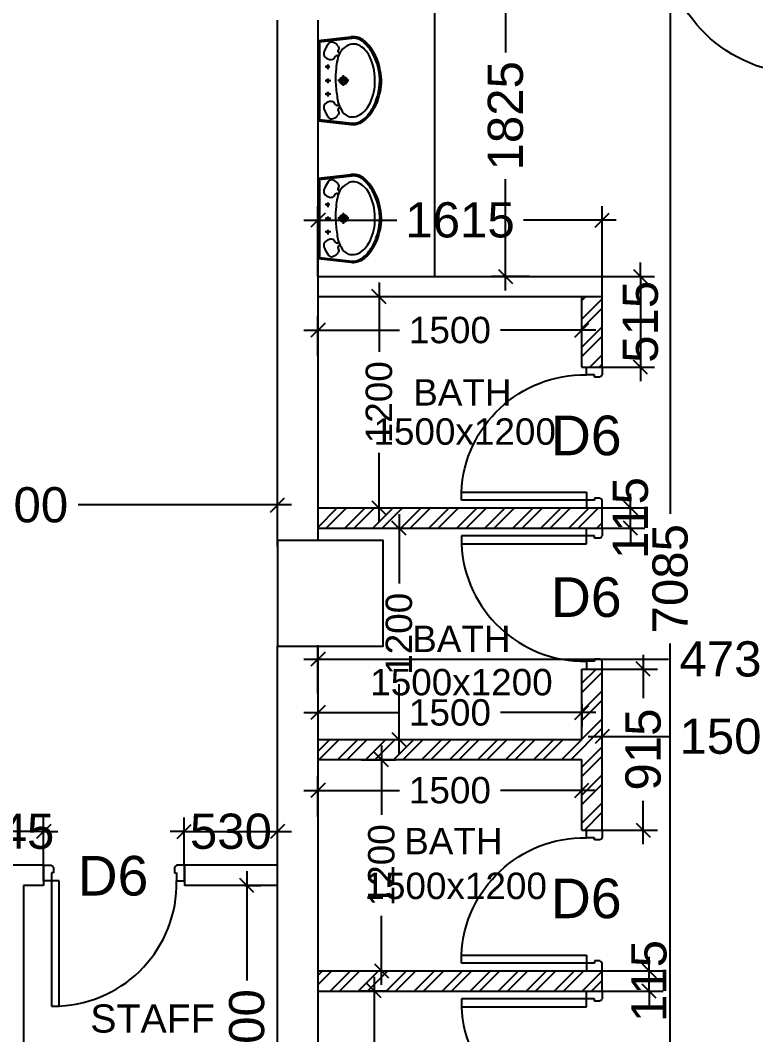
# Model space of a CAD drawing. Extents: x 7897917 to 8423973, y -6487334 to -6173396.
# Drawn here: x 8030212 to 8034392, y -6371294 to -6365531 of the extents above; entities that cross this region are included whole.
import ezdxf
from ezdxf.enums import TextEntityAlignment as Align

# ---------------------------------------------------------------- set-up
doc = ezdxf.new("R2010")
doc.units = 0
doc.header["$LTSCALE"] = 600
doc.header["$MEASUREMENT"] = 0
doc.header["$PDMODE"] = 35
doc.layers.get('0').update_dxf_attribs({"linetype": 'CONTINUOUS'})
doc.layers.get('Defpoints').update_dxf_attribs({"linetype": 'CONTINUOUS'})
for name, color, linetype in [('DOOR', 32, 'CONTINUOUS'), ('joinery', 7, 'CONTINUOUS'), ('LA-column', 3, 'CONTINUOUS'), ('Room Dim', 1, 'CONTINUOUS'), ('T Wall', 8, 'CONTINUOUS'), ('TEXT', 6, 'CONTINUOUS'), ('Toi-Euip', 8, 'CONTINUOUS'), ('Toi. Wall Hat', 3, 'CONTINUOUS'), ('Walls', 7, 'CONTINUOUS'), ('Working Dim', 5, 'CONTINUOUS')]:
    doc.layers.add(name, color=color, linetype=linetype)
doc.styles.add('ari', font='arial.ttf')
doc.styles.add('ARIAL', font='arial.ttf')
doc.dimstyles.new('int. dim', dxfattribs={"dimtxt": 450, "dimasz": 80, "dimexe": 80, "dimexo": 0, "dimgap": 70, "dimtad": 0, "dimdec": 0, "dimzin": 12, "dimdsep": 46, "dimtxsty": 'ari', "dimblk": 'OBLIQUE', "dimcen": 2, "dimdle": 80, "dimclrd": 256, "dimclre": 256, "dimclrt": 6, "dimadec": 0, "dimazin": 0, "dimtfac": 1, "dimtdec": 0, "dimtix": 1, "dimtmove": 2, "dimatfit": 3, "dimfxl": 1, "dimtolj": 1, "dimtzin": 0, "dimlwd": -1, "dimlwe": -1, "dimarcsym": 0})

# ---------------------------------------------------------------- blocks, each defined once
blk = doc.blocks.new('1000')
at = {"layer": 'DOOR'}
for p, q in [((0, -100), (0, 0)), ((0, 0), (49.7, 0)), ((49.7, 0), (49.7, -2.2)), ((63.2, -49.5), (49.7, -49.5)), ((49.7, -49.5), (49.7, -100)), ((63.2, -13.5), (61, -13.5)), ((63.2, -13.5), (63.2, -49.5)), ((836.8, -13.5), (836.8, -49.5)), ((836.8, -13.5), (839, -13.5)), ((836.8, -49.5), (850.3, -49.5)), ((850.3, 0), (850.3, -2.2)), ((900, 0), (850.3, 0)), ((850.3, -49.5), (850.3, -100)), ((900, -100), (900, 0)), ((49.7, -100), (0, -100)), ((49.7, -100), (49.7, -900.6)), ((100.2, -100), (49.7, -100)), ((100.2, -900.6), (100.2, -100)), ((850.3, -100), (900, -100)), ((49.7, -900.6), (100.2, -900.6))]:
    blk.add_line(p, q, dxfattribs=at)
for centre, major_axis, start_param, end_param in [((49.7, -13.5), (-7.95, 7.95), 3.926991, 5.497787), ((850.3, -13.5), (7.95, 7.95), 0.785398, 2.356194)]:
    blk.add_ellipse(centre, major_axis=major_axis, ratio=1, start_param=start_param, end_param=end_param, dxfattribs=at)
at = {"layer": 'DOOR', "color": 145}
blk.add_ellipse((64.3, -115.3), major_axis=(-519.7, 589.8), ratio=1, start_param=2.464943, end_param=4.009476, dxfattribs=at)
blk = doc.blocks.new('A$C1E9F72C1')
at = {"layer": 'Toi-Euip', "color": 8}
for p, q in [((-228.2, 0), (-249, -186.3)), ((-228.2, 0), (228.2, 0)), ((228.2, 0), (249, -186.3)), ((-220.9, -6.6), (-241.8, -193.1)), ((-212.9, -9.7), (208.6, -9.7)), ((-63.8, -54.9), (-90.3, -54.9)), ((-76, -72.5), (-76, -39.7)), ((11.6, -54.9), (-14.9, -54.9)), ((-0.6, -72.5), (-0.6, -39.7)), ((91.5, -54.9), (65.1, -54.9)), ((79.3, -67.3), (79.3, -39.7)), ((220.8, -6.2), (241.8, -193.1)), ((0.9, -174.9), (0.9, -113)), ((-29.6, -144.6), (31.2, -144.6))]:
    blk.add_line(p, q, dxfattribs=at)
for centre, radius in [((-76, -54.9), 6.49), ((-0.6, -54.9), 6.49), ((79.3, -54.9), 6.49), ((0.9, -144.6), 21.7), ((0.9, -144.6), 15.6), ((0.9, -144.6), 11)]:
    blk.add_circle(centre, radius, dxfattribs=at)
for centre, radius, start, end in [((-208.1, 14.7), 24.9, 216.2215, 258.85487), ((207.9, 16.2), 26, 271.42036, 321.25129), ((-125, -156.3), 127.2, 109.58641, 129.40175), ((-151.5, -66.7), 34.3, 68.64386, 118.08079), ((-167.5, -75.4), 49.6, 12.80704, 54.9415), ((169.6, -75.4), 49.6, 125.0585, 167.19296), ((153.6, -66.7), 34.3, 61.91921, 111.35614), ((127.1, -156.3), 127.2, 50.59825, 70.41359), ((-196.3, -76.7), 20.9, 116.80905, 207.50919), ((-160.4, -68.2), 57.4, 198.35041, 235.03309), ((-181.8, -101.4), 18, 230.4642, 309.53581), ((-164.3, -121.5), 8.67, 53.89261, 133.95969), ((-76.5, -275.6), 168.3, 94.02807, 120.40977), ((-162.9, -122.5), 8.8, 329.67126, 65.48955), ((-131.5, -107.7), 8.62, 142.69611, 276.84736), ((-114.5, -115.3), 27, 106.38602, 151.72849), ((-150, -73.3), 32.2, 330.07912, 16.03456), ((34.9, -905.9), 807.6, 92.47999, 98.77724), ((-3.2, -837.5), 738.4, 84.45177, 89.75687), ((46.1, -400.7), 299, 76.17326, 85.7679), ((102.1, -220), 110.7, 24.97787, 81.97978), ((152.1, -73.3), 32.2, 163.96544, 209.92088), ((116.6, -115.3), 27, 28.27151, 73.61398), ((134.9, -107.4), 7.45, 281.31974, 41.70163), ((164.3, -121.7), 7.8, 112.06932, 194.84772), ((166.5, -121.5), 8.67, 46.04031, 126.10739), ((183.9, -101.4), 18, 230.46419, 309.5358), ((162.5, -68.2), 57.4, 304.96691, 341.64959), ((198.5, -76.7), 20.9, 332.49081, 63.19095), ((-110.1, -193), 95.5, 167.34537, 194.41456), ((-129.4, -204.5), 80.8, 113.61868, 156.30705), ((-165.7, -196.5), 84, 173.00409, 196.76082), ((-141.4, -199.1), 106.9, 191.44792, 227.66), ((-163.3, -200.1), 78.8, 174.85979, 213.20886), ((-82.7, -174.7), 127.1, 199.30539, 242.2025), ((136.7, -201.5), 71.5, 327.59194, 23.22206), ((146.7, -197.7), 95.2, 311.91048, 2.7762), ((149.6, -199.6), 100.3, 311.38312, 7.60576), ((-120.4, -183.5), 124.2, 208.78543, 238.15851), ((-15.6, -66.9), 289.4, 226.88006, 256.31993), ((-13.2, -73.3), 249.6, 238.9436, 269.48126), ((11.5, -60.2), 296.4, 278.97703, 313.61545), ((18.1, -68), 277.7, 292.33265, 313.78267), ((77.5, -165.5), 140.9, 291.68677, 328.13967), ((-54.2, -135.8), 202, 229.31459, 253.01061), ((0.4, -45.6), 305.3, 248.15029, 293.80492), ((4.7, -23.5), 300.1, 266.15461, 294.58929), ((-3.9, -83.4), 276.6, 253.14844, 282.86095)]:
    blk.add_arc(centre, radius, start, end, dxfattribs=at)
blk = doc.blocks.new('_Oblique')
at = {"color": 0, "linetype": 'ByBlock', "lineweight": -2}
blk.add_line((-0.5, -0.5), (0.5, 0.5), dxfattribs=at)
blk = doc.blocks.new('*D300')
at = {"layer": 'Defpoints', "color": 0, "transparency": 16777216}
for p in [(8035018.9, -6369599.2), (8033518.8, -6369673.7, -0.7), (8035018.9, -6369673.7, -0.7)]:
    blk.add_point(p, dxfattribs=at)
at = {"layer": 'Working Dim', "transparency": 16777216}
for p, q in [((8033518.8, -6369673.7), (8033518.8, -6369519.2)), ((8035018.9, -6369673.7), (8035018.9, -6369519.2)), ((8033438.8, -6369599.2), (8033910, -6369599.2)), ((8035098.9, -6369599.2), (8034627.7, -6369599.2))]:
    blk.add_line(p, q, dxfattribs=at)
at = {"layer": 'Working Dim', "transparency": 16777216, "xscale": 80, "yscale": 80, "zscale": 80, "rotation": 180}
blk.add_blockref('_Oblique', (8033518.8, -6369599.2), dxfattribs=at)
at = {"layer": 'Working Dim', "transparency": 16777216, "xscale": 80, "yscale": 80, "zscale": 80}
blk.add_blockref('_Oblique', (8035018.9, -6369599.2), dxfattribs=at)
at = {"layer": 'Working Dim', "color": 6, "transparency": 16777216, "insert": (8034268.9, -6369599.2), "char_height": 200, "attachment_point": 5, "style": 'ari'}
blk.add_mtext('\\A1;1500', dxfattribs=at)
blk = doc.blocks.new('*D303')
at = {"layer": 'Defpoints', "color": 0, "transparency": 16777216}
for p in [(8032970, -6365160.7), (8033096.4, -6365160.7, 4.5), (8033105.7, -6366985.7, 5.1)]:
    blk.add_point(p, dxfattribs=at)
at = {"layer": 'Working Dim', "transparency": 16777216}
for p, q in [((8032970, -6365080.7), (8032970, -6365713.2)), ((8033096.4, -6365160.7), (8032890, -6365160.7)), ((8032970, -6367065.7), (8032970, -6366433.1)), ((8033105.7, -6366985.7), (8032890, -6366985.7))]:
    blk.add_line(p, q, dxfattribs=at)
at = {"layer": 'Working Dim', "transparency": 16777216, "xscale": 80, "yscale": 80, "zscale": 80}
for p, rotation in [((8032970, -6365160.7), 90), ((8032970, -6366985.7), 270)]:
    blk.add_blockref('_Oblique', p, dxfattribs=dict(at, rotation=rotation))
at = {"layer": 'Working Dim', "color": 6, "transparency": 16777216, "insert": (8032970, -6366073.2), "char_height": 200, "attachment_point": 5, "rotation": 90, "style": 'ari'}
blk.add_mtext('\\A1;1825', dxfattribs=at)
blk = doc.blocks.new('*D397')
at = {"layer": 'Defpoints', "color": 0, "transparency": 16777216}
for p in [(8032141.7, -6368416.2, -0.7), (8032364.3, -6368416.2), (8032141.7, -6369616.2, -0.7)]:
    blk.add_point(p, dxfattribs=at)
at = {"layer": 'Working Dim', "transparency": 16777216}
for p, q in [((8032364.3, -6368336.2), (8032364.3, -6368729.6)), ((8032141.7, -6368416.2), (8032444.3, -6368416.2)), ((8032364.3, -6369696.2), (8032364.3, -6369302.9)), ((8032141.7, -6369616.2), (8032444.3, -6369616.2))]:
    blk.add_line(p, q, dxfattribs=at)
at = {"layer": 'Working Dim', "transparency": 16777216, "xscale": 80, "yscale": 80, "zscale": 80}
for p, rotation in [((8032364.3, -6368416.2), 90), ((8032364.3, -6369616.2), 270)]:
    blk.add_blockref('_Oblique', p, dxfattribs=dict(at, rotation=rotation))
at = {"layer": 'Working Dim', "color": 6, "transparency": 16777216, "insert": (8032364.3, -6369016.2), "char_height": 150, "attachment_point": 5, "rotation": 90, "style": 'ari'}
blk.add_mtext('\\A1;1200', dxfattribs=at)
blk = doc.blocks.new('*D398')
at = {"layer": 'Defpoints', "color": 0, "transparency": 16777216}
for p in [(8032150.5, -6369731.2, -0.7), (8032264.5, -6369731.2), (8032150.5, -6370931.2, -0.7)]:
    blk.add_point(p, dxfattribs=at)
at = {"layer": 'Working Dim', "transparency": 16777216}
for p, q in [((8032264.5, -6369651.2), (8032264.5, -6370044.6)), ((8032150.5, -6369731.2), (8032344.5, -6369731.2)), ((8032264.5, -6371011.2), (8032264.5, -6370617.9)), ((8032150.5, -6370931.2), (8032344.5, -6370931.2))]:
    blk.add_line(p, q, dxfattribs=at)
at = {"layer": 'Working Dim', "transparency": 16777216, "xscale": 80, "yscale": 80, "zscale": 80}
for p, rotation in [((8032264.5, -6369731.2), 90), ((8032264.5, -6370931.2), 270)]:
    blk.add_blockref('_Oblique', p, dxfattribs=dict(at, rotation=rotation))
at = {"layer": 'Working Dim', "color": 6, "transparency": 16777216, "insert": (8032264.5, -6370331.2), "char_height": 150, "attachment_point": 5, "rotation": 90, "style": 'ari'}
blk.add_mtext('\\A1;1200', dxfattribs=at)
blk = doc.blocks.new('*D401')
at = {"layer": 'Defpoints', "color": 0, "transparency": 16777216}
for p in [(8032132, -6371045.2, -0.7), (8032223.8, -6371045.2), (8032132, -6372245.7, 3.9)]:
    blk.add_point(p, dxfattribs=at)
at = {"layer": 'Working Dim', "transparency": 16777216}
for p, q in [((8032223.8, -6370965.2), (8032223.8, -6371358.8)), ((8032132, -6371045.2), (8032303.8, -6371045.2)), ((8032223.8, -6372325.7), (8032223.8, -6371932.1)), ((8032132, -6372245.7), (8032303.8, -6372245.7))]:
    blk.add_line(p, q, dxfattribs=at)
at = {"layer": 'Working Dim', "transparency": 16777216, "xscale": 80, "yscale": 80, "zscale": 80}
for p, rotation in [((8032223.8, -6371045.2), 90), ((8032223.8, -6372245.7), 270)]:
    blk.add_blockref('_Oblique', p, dxfattribs=dict(at, rotation=rotation))
at = {"layer": 'Working Dim', "color": 6, "transparency": 16777216, "insert": (8032223.8, -6371645.4), "char_height": 150, "attachment_point": 5, "rotation": 90, "style": 'ari'}
blk.add_mtext('\\A1;1200', dxfattribs=at)
blk = doc.blocks.new('*D402')
at = {"layer": 'Defpoints', "color": 0, "transparency": 16777216}
for p in [(8033403.8, -6369905.6), (8031903.8, -6370055.1, 5.1), (8033403.8, -6370055.1, -0.7)]:
    blk.add_point(p, dxfattribs=at)
at = {"layer": 'Working Dim', "transparency": 16777216}
for p, q in [((8031903.8, -6370055.1), (8031903.8, -6369825.6)), ((8033403.8, -6370055.1), (8033403.8, -6369825.6)), ((8031823.8, -6369905.6), (8032367.1, -6369905.6)), ((8033483.8, -6369905.6), (8032940.4, -6369905.6))]:
    blk.add_line(p, q, dxfattribs=at)
at = {"layer": 'Working Dim', "transparency": 16777216, "xscale": 80, "yscale": 80, "zscale": 80, "rotation": 180}
blk.add_blockref('_Oblique', (8031903.8, -6369905.6), dxfattribs=at)
at = {"layer": 'Working Dim', "transparency": 16777216, "xscale": 80, "yscale": 80, "zscale": 80}
blk.add_blockref('_Oblique', (8033403.8, -6369905.6), dxfattribs=at)
at = {"layer": 'Working Dim', "color": 6, "transparency": 16777216, "insert": (8032653.8, -6369905.6), "char_height": 150, "attachment_point": 5, "style": 'ari'}
blk.add_mtext('\\A1;1500', dxfattribs=at)
blk = doc.blocks.new('*D403')
at = {"layer": 'Defpoints', "color": 0, "transparency": 16777216}
for p in [(8031903.8, -6369416.2, 5.1), (8033403.8, -6369416.2, -0.7), (8031903.8, -6369463.7)]:
    blk.add_point(p, dxfattribs=at)
at = {"layer": 'Working Dim', "transparency": 16777216}
for p, q in [((8031903.8, -6369416.2), (8031903.8, -6369543.7)), ((8033403.8, -6369416.2), (8033403.8, -6369543.7)), ((8031823.8, -6369463.7), (8032367.1, -6369463.7)), ((8033483.8, -6369463.7), (8032940.4, -6369463.7))]:
    blk.add_line(p, q, dxfattribs=at)
at = {"layer": 'Working Dim', "transparency": 16777216, "xscale": 80, "yscale": 80, "zscale": 80, "rotation": 180}
blk.add_blockref('_Oblique', (8031903.8, -6369463.7), dxfattribs=at)
at = {"layer": 'Working Dim', "transparency": 16777216, "xscale": 80, "yscale": 80, "zscale": 80}
blk.add_blockref('_Oblique', (8033403.8, -6369463.7), dxfattribs=at)
at = {"layer": 'Working Dim', "color": 6, "transparency": 16777216, "insert": (8032653.8, -6369463.7), "char_height": 150, "attachment_point": 5, "style": 'ari'}
blk.add_mtext('\\A1;1500', dxfattribs=at)
blk = doc.blocks.new('*D404')
at = {"layer": 'Defpoints', "color": 0, "transparency": 16777216}
for p in [(8032124, -6367100.7, 5.1), (8032250.8, -6367100.7), (8032124, -6368300.2, -0.7)]:
    blk.add_point(p, dxfattribs=at)
at = {"layer": 'Working Dim', "transparency": 16777216}
for p, q in [((8032250.8, -6367020.7), (8032250.8, -6367413.8)), ((8032124, -6367100.7), (8032330.8, -6367100.7)), ((8032250.8, -6368380.2), (8032250.8, -6367987.1)), ((8032124, -6368300.2), (8032330.8, -6368300.2))]:
    blk.add_line(p, q, dxfattribs=at)
at = {"layer": 'Working Dim', "transparency": 16777216, "xscale": 80, "yscale": 80, "zscale": 80}
for p, rotation in [((8032250.8, -6367100.7), 90), ((8032250.8, -6368300.2), 270)]:
    blk.add_blockref('_Oblique', p, dxfattribs=dict(at, rotation=rotation))
at = {"layer": 'Working Dim', "color": 6, "transparency": 16777216, "insert": (8032250.8, -6367700.5), "char_height": 150, "attachment_point": 5, "rotation": 90, "style": 'ari'}
blk.add_mtext('\\A1;1200', dxfattribs=at)
blk = doc.blocks.new('*D406')
at = {"layer": 'Defpoints', "color": 0, "transparency": 16777216}
for p in [(8036633.9, -6369160), (8031903.8, -6369355.4, 5.1), (8036633.9, -6369524.2, 5.1)]:
    blk.add_point(p, dxfattribs=at)
at = {"layer": 'Working Dim', "transparency": 16777216}
for p, q in [((8031903.8, -6369355.4), (8031903.8, -6369080)), ((8036633.9, -6369524.2), (8036633.9, -6369080)), ((8031823.8, -6369160), (8033896.5, -6369160)), ((8036713.9, -6369160), (8034641.2, -6369160))]:
    blk.add_line(p, q, dxfattribs=at)
at = {"layer": 'Working Dim', "transparency": 16777216, "xscale": 80, "yscale": 80, "zscale": 80, "rotation": 180}
blk.add_blockref('_Oblique', (8031903.8, -6369160), dxfattribs=at)
at = {"layer": 'Working Dim', "transparency": 16777216, "xscale": 80, "yscale": 80, "zscale": 80}
blk.add_blockref('_Oblique', (8036633.9, -6369160), dxfattribs=at)
at = {"layer": 'Working Dim', "color": 6, "transparency": 16777216, "insert": (8034268.9, -6369160), "char_height": 200, "attachment_point": 5, "style": 'ari'}
blk.add_mtext('\\A1;4730', dxfattribs=at)
blk = doc.blocks.new('*D407')
at = {"layer": 'Defpoints', "color": 0, "transparency": 16777216}
for p in [(8033403.8, -6367291.3), (8031903.8, -6367437.1, 5.1), (8033403.8, -6367437.1, -0.7)]:
    blk.add_point(p, dxfattribs=at)
at = {"layer": 'Working Dim', "transparency": 16777216}
for p, q in [((8031903.8, -6367437.1), (8031903.8, -6367211.3)), ((8033403.8, -6367437.1), (8033403.8, -6367211.3)), ((8031823.8, -6367291.3), (8032367.1, -6367291.3)), ((8033483.8, -6367291.3), (8032940.4, -6367291.3))]:
    blk.add_line(p, q, dxfattribs=at)
at = {"layer": 'Working Dim', "transparency": 16777216, "xscale": 80, "yscale": 80, "zscale": 80, "rotation": 180}
blk.add_blockref('_Oblique', (8031903.8, -6367291.3), dxfattribs=at)
at = {"layer": 'Working Dim', "transparency": 16777216, "xscale": 80, "yscale": 80, "zscale": 80}
blk.add_blockref('_Oblique', (8033403.8, -6367291.3), dxfattribs=at)
at = {"layer": 'Working Dim', "color": 6, "transparency": 16777216, "insert": (8032653.8, -6367291.3), "char_height": 150, "attachment_point": 5, "style": 'ari'}
blk.add_mtext('\\A1;1500', dxfattribs=at)
blk = doc.blocks.new('*D408')
at = {"layer": 'Defpoints', "color": 0, "transparency": 16777216}
for p in [(8033905.8, -6365160.7), (8033918.9, -6365160.7, 5.1), (8034315, -6372245.7, 5.1)]:
    blk.add_point(p, dxfattribs=at)
at = {"layer": 'Working Dim', "transparency": 16777216}
for p, q in [((8033905.8, -6365080.7), (8033905.8, -6368334.6)), ((8033918.9, -6365160.7), (8033825.8, -6365160.7)), ((8033905.8, -6372325.7), (8033905.8, -6369071.8)), ((8034315, -6372245.7), (8033825.8, -6372245.7))]:
    blk.add_line(p, q, dxfattribs=at)
at = {"layer": 'Working Dim', "transparency": 16777216, "xscale": 80, "yscale": 80, "zscale": 80}
for p, rotation in [((8033905.8, -6365160.7), 90), ((8033905.8, -6372245.7), 270)]:
    blk.add_blockref('_Oblique', p, dxfattribs=dict(at, rotation=rotation))
at = {"layer": 'Working Dim', "color": 6, "transparency": 16777216, "insert": (8033905.8, -6368703.2), "char_height": 200, "attachment_point": 5, "rotation": 90, "style": 'ari'}
blk.add_mtext('\\A1;7085', dxfattribs=at)
blk = doc.blocks.new('*D411')
at = {"layer": 'Defpoints', "color": 0, "transparency": 16777216}
for p in [(8031903.8, -6366665.7), (8031903.8, -6366985.7, 5.1), (8033518.8, -6366985.7, 5.1)]:
    blk.add_point(p, dxfattribs=at)
at = {"layer": 'Working Dim', "transparency": 16777216}
for p, q in [((8031903.8, -6366985.7), (8031903.8, -6366585.7)), ((8033518.8, -6366985.7), (8033518.8, -6366585.7)), ((8031823.8, -6366665.7), (8032351.3, -6366665.7)), ((8033598.8, -6366665.7), (8033071.3, -6366665.7))]:
    blk.add_line(p, q, dxfattribs=at)
at = {"layer": 'Working Dim', "transparency": 16777216, "xscale": 80, "yscale": 80, "zscale": 80, "rotation": 180}
blk.add_blockref('_Oblique', (8031903.8, -6366665.7), dxfattribs=at)
at = {"layer": 'Working Dim', "transparency": 16777216, "xscale": 80, "yscale": 80, "zscale": 80}
blk.add_blockref('_Oblique', (8033518.8, -6366665.7), dxfattribs=at)
at = {"layer": 'Working Dim', "color": 6, "transparency": 16777216, "insert": (8032711.3, -6366665.7), "char_height": 200, "attachment_point": 5, "style": 'ari'}
blk.add_mtext('\\A1;1615', dxfattribs=at)
blk = doc.blocks.new('*D614')
at = {"layer": 'Defpoints', "color": 0, "transparency": 16777216}
for p in [(8031488.9, -6370445.5, 3.6), (8031499.7, -6370445.5), (8031491.9, -6372245.7, 5.1)]:
    blk.add_point(p, dxfattribs=at)
at = {"layer": 'Working Dim', "transparency": 16777216}
for p, q in [((8031499.7, -6370365.5), (8031499.7, -6370986.7)), ((8031488.9, -6370445.5), (8031579.7, -6370445.5)), ((8031499.7, -6372325.7), (8031499.7, -6371704.5)), ((8031491.9, -6372245.7), (8031579.7, -6372245.7))]:
    blk.add_line(p, q, dxfattribs=at)
at = {"layer": 'Working Dim', "transparency": 16777216, "xscale": 80, "yscale": 80, "zscale": 80}
for p, rotation in [((8031499.7, -6370445.5), 90), ((8031499.7, -6372245.7), 270)]:
    blk.add_blockref('_Oblique', p, dxfattribs=dict(at, rotation=rotation))
at = {"layer": 'Working Dim', "color": 6, "transparency": 16777216, "insert": (8031499.7, -6371345.6), "char_height": 200, "attachment_point": 5, "rotation": 90, "style": 'ari'}
blk.add_mtext('\\A1;1800', dxfattribs=at)
blk = doc.blocks.new('*D617')
at = {"layer": 'Defpoints', "color": 0, "transparency": 16777216}
for p in [(8029999.7, -6370139.1), (8029999.7, -6370330.5, 3.6), (8030344.7, -6370330.5, 3.6)]:
    blk.add_point(p, dxfattribs=at)
at = {"layer": 'Working Dim', "transparency": 16777216}
for p, q in [((8029999.7, -6370330.5), (8029999.7, -6370059.1)), ((8030344.7, -6370330.5), (8030344.7, -6370059.1)), ((8029999.7, -6370139.1), (8029919.7, -6370139.1)), ((8030344.7, -6370139.1), (8029999.7, -6370139.1)), ((8030344.7, -6370139.1), (8030424.7, -6370139.1))]:
    blk.add_line(p, q, dxfattribs=at)
at = {"layer": 'Working Dim', "transparency": 16777216, "xscale": 80, "yscale": 80, "zscale": 80}
blk.add_blockref('_Oblique', (8029999.7, -6370139.1), dxfattribs=at)
at = {"layer": 'Working Dim', "transparency": 16777216, "xscale": 80, "yscale": 80, "zscale": 80, "rotation": 180}
blk.add_blockref('_Oblique', (8030344.7, -6370139.1), dxfattribs=at)
at = {"layer": 'Working Dim', "color": 6, "transparency": 16777216, "insert": (8030172.2, -6370139.1), "char_height": 200, "attachment_point": 5, "style": 'ari'}
blk.add_mtext('\\A1;345', dxfattribs=at)
blk = doc.blocks.new('*D618')
at = {"layer": 'Defpoints', "color": 0, "transparency": 16777216}
for p in [(8031674.2, -6370139.1), (8031143.7, -6370330.5, 3.6), (8031674.2, -6370330.5, 3.6)]:
    blk.add_point(p, dxfattribs=at)
at = {"layer": 'Working Dim', "transparency": 16777216}
for p, q in [((8031143.7, -6370330.5), (8031143.7, -6370059.1)), ((8031674.2, -6370330.5), (8031674.2, -6370059.1)), ((8031143.7, -6370139.1), (8031063.7, -6370139.1)), ((8031143.7, -6370139.1), (8031674.2, -6370139.1)), ((8031674.2, -6370139.1), (8031754.2, -6370139.1))]:
    blk.add_line(p, q, dxfattribs=at)
at = {"layer": 'Working Dim', "transparency": 16777216, "xscale": 80, "yscale": 80, "zscale": 80}
blk.add_blockref('_Oblique', (8031143.7, -6370139.1), dxfattribs=at)
at = {"layer": 'Working Dim', "transparency": 16777216, "xscale": 80, "yscale": 80, "zscale": 80, "rotation": 180}
blk.add_blockref('_Oblique', (8031674.2, -6370139.1), dxfattribs=at)
at = {"layer": 'Working Dim', "color": 6, "transparency": 16777216, "insert": (8031409, -6370139.1), "char_height": 200, "attachment_point": 5, "style": 'ari'}
blk.add_mtext('\\A1;530', dxfattribs=at)
blk = doc.blocks.new('*D619')
at = {"layer": 'Defpoints', "color": 0, "transparency": 16777216}
for p in [(8031673.8, -6368284.3), (8028673.3, -6368517.4, 2.8), (8031673.8, -6368517.4, 8)]:
    blk.add_point(p, dxfattribs=at)
at = {"layer": 'Working Dim', "transparency": 16777216}
for p, q in [((8028673.3, -6368517.4), (8028673.3, -6368204.3)), ((8031673.8, -6368517.4), (8031673.8, -6368204.3)), ((8028593.3, -6368284.3), (8029805.3, -6368284.3)), ((8031753.8, -6368284.3), (8030541.8, -6368284.3))]:
    blk.add_line(p, q, dxfattribs=at)
at = {"layer": 'Working Dim', "transparency": 16777216, "xscale": 80, "yscale": 80, "zscale": 80, "rotation": 180}
blk.add_blockref('_Oblique', (8028673.3, -6368284.3), dxfattribs=at)
at = {"layer": 'Working Dim', "transparency": 16777216, "xscale": 80, "yscale": 80, "zscale": 80}
blk.add_blockref('_Oblique', (8031673.8, -6368284.3), dxfattribs=at)
at = {"layer": 'Working Dim', "color": 6, "transparency": 16777216, "insert": (8030173.6, -6368284.3), "char_height": 200, "attachment_point": 5, "style": 'ari'}
blk.add_mtext('\\A1;3000', dxfattribs=at)
blk = doc.blocks.new('*D1297')
at = {"layer": 'Defpoints', "color": 0, "transparency": 16777216}
for p in [(8033519.2, -6370931.1), (8033785.8, -6370931.1), (8033519.2, -6371046.1)]:
    blk.add_point(p, dxfattribs=at)
at = {"layer": 'Working Dim', "transparency": 16777216}
for p, q in [((8033785.8, -6370931.1), (8033785.8, -6370851.1)), ((8033519.2, -6370931.1), (8033865.8, -6370931.1)), ((8033785.8, -6371046.1), (8033785.8, -6370931.1)), ((8033519.2, -6371046.1), (8033865.8, -6371046.1)), ((8033785.8, -6371046.1), (8033785.8, -6371126.1))]:
    blk.add_line(p, q, dxfattribs=at)
at = {"layer": 'Working Dim', "transparency": 16777216, "xscale": 80, "yscale": 80, "zscale": 80}
for p, rotation in [((8033785.8, -6370931.1), 270), ((8033785.8, -6371046.1), 90)]:
    blk.add_blockref('_Oblique', p, dxfattribs=dict(at, rotation=rotation))
at = {"layer": 'Working Dim', "color": 6, "transparency": 16777216, "insert": (8033785.8, -6370988.6), "char_height": 200, "attachment_point": 5, "rotation": 90, "style": 'ari'}
blk.add_mtext('\\A1;115', dxfattribs=at)
blk = doc.blocks.new('*D1298')
at = {"layer": 'Defpoints', "color": 0, "transparency": 16777216}
for p in [(8033519.2, -6369216.1), (8033752.5, -6369216.1), (8033519.2, -6370131.1)]:
    blk.add_point(p, dxfattribs=at)
at = {"layer": 'Working Dim', "transparency": 16777216}
for p, q in [((8033752.5, -6369136.1), (8033752.5, -6369381.9)), ((8033519.2, -6369216.1), (8033832.5, -6369216.1)), ((8033752.5, -6370211.1), (8033752.5, -6369965.3)), ((8033519.2, -6370131.1), (8033832.5, -6370131.1))]:
    blk.add_line(p, q, dxfattribs=at)
at = {"layer": 'Working Dim', "transparency": 16777216, "xscale": 80, "yscale": 80, "zscale": 80}
for p, rotation in [((8033752.5, -6369216.1), 90), ((8033752.5, -6370131.1), 270)]:
    blk.add_blockref('_Oblique', p, dxfattribs=dict(at, rotation=rotation))
at = {"layer": 'Working Dim', "color": 6, "transparency": 16777216, "insert": (8033752.5, -6369673.6), "char_height": 200, "attachment_point": 5, "rotation": 90, "style": 'ari'}
blk.add_mtext('\\A1;915', dxfattribs=at)
blk = doc.blocks.new('*D1299')
at = {"layer": 'Defpoints', "color": 0, "transparency": 16777216}
for p in [(8033519.2, -6368301.1), (8033680.4, -6368301.1), (8033519.2, -6368416.1)]:
    blk.add_point(p, dxfattribs=at)
at = {"layer": 'Working Dim', "transparency": 16777216}
for p, q in [((8033680.4, -6368301.1), (8033680.4, -6368221.1)), ((8033519.2, -6368301.1), (8033760.4, -6368301.1)), ((8033680.4, -6368416.1), (8033680.4, -6368301.1)), ((8033519.2, -6368416.1), (8033760.4, -6368416.1)), ((8033680.4, -6368416.1), (8033680.4, -6368496.1))]:
    blk.add_line(p, q, dxfattribs=at)
at = {"layer": 'Working Dim', "transparency": 16777216, "xscale": 80, "yscale": 80, "zscale": 80}
for p, rotation in [((8033680.4, -6368301.1), 270), ((8033680.4, -6368416.1), 90)]:
    blk.add_blockref('_Oblique', p, dxfattribs=dict(at, rotation=rotation))
at = {"layer": 'Working Dim', "color": 6, "transparency": 16777216, "insert": (8033680.4, -6368358.6), "char_height": 200, "attachment_point": 5, "rotation": 90, "style": 'ari'}
blk.add_mtext('\\A1;115', dxfattribs=at)
blk = doc.blocks.new('*D1300')
at = {"layer": 'Defpoints', "color": 0, "transparency": 16777216}
for p in [(8033519.2, -6366986.1), (8033519.2, -6367501.1), (8033737.1, -6367501.1)]:
    blk.add_point(p, dxfattribs=at)
at = {"layer": 'Working Dim', "transparency": 16777216}
for p, q in [((8033737.1, -6366986.1), (8033737.1, -6366906.1)), ((8033519.2, -6366986.1), (8033817.1, -6366986.1)), ((8033737.1, -6366986.1), (8033737.1, -6367501.1)), ((8033519.2, -6367501.1), (8033817.1, -6367501.1)), ((8033737.1, -6367501.1), (8033737.1, -6367581.1))]:
    blk.add_line(p, q, dxfattribs=at)
at = {"layer": 'Working Dim', "transparency": 16777216, "xscale": 80, "yscale": 80, "zscale": 80}
for p, rotation in [((8033737.1, -6366986.1), 270), ((8033737.1, -6367501.1), 90)]:
    blk.add_blockref('_Oblique', p, dxfattribs=dict(at, rotation=rotation))
at = {"layer": 'Working Dim', "color": 6, "transparency": 16777216, "insert": (8033737.1, -6367243.6), "char_height": 200, "attachment_point": 5, "rotation": 90, "style": 'ari'}
blk.add_mtext('\\A1;515', dxfattribs=at)

msp = doc.modelspace()

# ---------------------------------------------------------------- hatches: boundary and pattern name
at = {"layer": 'Toi. Wall Hat'}
h = msp.add_hatch(dxfattribs=at)
h.set_pattern_fill('ANSI32', color=10, scale=300, style=0)
h.set_pattern_definition([(45, (1109500.06, 1e-05), (-79.5495129, 79.5495129), []), (45, (1109553.1, 1e-05), (-79.5495129, 79.5495129), [])])
h.paths.add_polyline_path([(8035134.368, -6367100.694), (8035019.368, -6367100.694), (8035019.368, -6367501.224), (8035134.368, -6367501.224)])
h.paths.add_polyline_path([(8033519.235, -6367100.694), (8033404.235, -6367100.694), (8033404.235, -6367501.224), (8033519.235, -6367501.224)])
h.paths.add_polyline_path([(8033519.235, -6368301.224), (8031904.235, -6368301.224), (8031904.235, -6368416.224), (8033519.235, -6368416.224)])
h.paths.add_polyline_path([(8036634.368, -6368301.224), (8035019.368, -6368301.224), (8035019.368, -6368416.224), (8036634.368, -6368416.224)])
h.paths.add_polyline_path([(8036634.368, -6369616.224), (8035134.368, -6369616.224), (8035134.368, -6369216.224), (8035019.368, -6369216.224), (8035019.368, -6370131.224), (8035134.368, -6370131.224), (8035134.368, -6369731.224), (8036634.368, -6369731.224)])
h.paths.add_polyline_path([(8033519.235, -6369216.224), (8033404.235, -6369216.224), (8033404.235, -6369616.224), (8031904.235, -6369616.224), (8031904.235, -6369731.224), (8033404.235, -6369731.224), (8033404.235, -6370131.224), (8033519.235, -6370131.224)])
h.paths.add_polyline_path([(8033519.235, -6370931.224), (8031904.235, -6370931.224), (8031904.235, -6371046.224), (8033519.235, -6371046.224)])
h.paths.add_polyline_path([(8033519.235, -6371846.224), (8033404.235, -6371846.224), (8033404.235, -6372245.694), (8033519.235, -6372245.694)])
h.paths.add_polyline_path([(8035134.368, -6371846.224), (8035019.368, -6371846.224), (8035019.368, -6372245.694), (8035134.368, -6372245.694)])
h.paths.add_polyline_path([(8036634.368, -6370931.224), (8035019.368, -6370931.224), (8035019.368, -6371046.224), (8036634.368, -6371046.224)])

# ---------------------------------------------------------------- linework, layer by layer
at = {"layer": 'LA-column', "color": 2, "elevation": 5.131}
msp.add_lwpolyline([(8031673.876, -6369085.577), (8032273.876, -6369085.577), (8032273.876, -6368485.577), (8031673.876, -6368485.577)], close=True, dxfattribs=at)
at = {"layer": 'T Wall', "color": 6, "linetype": 'Continuous'}
for p, q in [((8033519.235, -6367501.092), (8033519.235, -6366986.092)), ((8033404.235, -6367501.092), (8033404.235, -6367101.092)), ((8033404.235, -6367501.092), (8033519.235, -6367501.092)), ((8031904.235, -6368301.092), (8033519.235, -6368301.092)), ((8033519.235, -6368416.092), (8033519.235, -6368301.092)), ((8031904.235, -6368416.092), (8033519.235, -6368416.092)), ((8033404.235, -6369616.092), (8033404.235, -6369216.092)), ((8033404.235, -6369216.092), (8033519.235, -6369216.092)), ((8033519.235, -6370131.092), (8033519.235, -6369216.092)), ((8031904.235, -6369616.092), (8033404.235, -6369616.092)), ((8031904.235, -6369731.092), (8033404.235, -6369731.092)), ((8033404.235, -6370131.092), (8033404.235, -6369731.092)), ((8033404.235, -6370131.092), (8033519.235, -6370131.092)), ((8031904.235, -6370931.092), (8033519.235, -6370931.092)), ((8033519.235, -6371046.092), (8033519.235, -6370931.092)), ((8031904.235, -6371046.092), (8033519.235, -6371046.092))]:
    msp.add_line(p, q, dxfattribs=at)
at = {"layer": 'Toi-Euip', "linetype": 'Continuous'}
msp.add_line((8032568.184, -6366986.092), (8032568.184, -6365166.092), dxfattribs=at)
at = {"layer": 'Walls', "linetype": 'Continuous'}
for p, q in [((8031674.234, -6368485.578), (8031674.234, -6365530.616)), ((8031904.235, -6368485.578), (8031904.235, -6365530.616)), ((8031904.235, -6366985.561), (8033519.235, -6366985.561)), ((8033519.235, -6367100.561), (8033519.235, -6366985.561)), ((8031904.235, -6367100.561), (8033519.235, -6367100.561)), ((8031674.234, -6372245.561), (8031674.234, -6369085.578)), ((8031904.235, -6372245.56), (8031904.235, -6369085.578)), ((8030344.734, -6370330.481), (8029999.725, -6370330.481)), ((8030344.734, -6370330.481), (8030344.734, -6370445.481)), ((8031674.234, -6370330.481), (8031144.734, -6370330.481)), ((8031144.734, -6370330.481), (8031144.734, -6370445.481)), ((8030344.734, -6370445.481), (8030229.729, -6370445.481)), ((8030229.729, -6370445.481), (8030229.729, -6372245.507)), ((8031674.234, -6370445.481), (8031144.734, -6370445.481))]:
    msp.add_line(p, q, dxfattribs=at)

# ---------------------------------------------------------------- block references
at = {"layer": 'DOOR', "linetype": 'Continuous'}
for p, xscale, yscale, zscale, rotation in [((8034719.363, -6364930.602), -0.9999942127615463, 0.9999942183494568, 0.999994217161175, 359.9999871933212), ((8033519.126, -6368301.092), -0.8888888880610685, 0.8888888927176595, 0.8888888919152134, 269.9999872734366), ((8033519.235, -6368416.092), 0.8888888880610689, 0.8888888880610689, 0.8888888880610689, 270.0000128466253), ((8033519.126, -6370931.092), -0.8888888880610685, 0.8888888927176595, 0.8888888919152134, 269.9999872734366), ((8030344.734, -6370330.521), 0.8888888880610687, 0.8888888880610687, 0.8888888880610687, 1.278659438584812e-05), ((8033519.235, -6371046.092), 0.8888888880610689, 0.8888888880610689, 0.8888888880610689, 270.0000128466253)]:
    msp.add_blockref('1000', p, dxfattribs=dict(at, xscale=xscale, yscale=yscale, zscale=zscale, rotation=rotation))
at = {"layer": 'Toi-Euip', "color": 31, "rotation": 90}
for p in [(8031904.235, -6365873.713), (8031904.235, -6366656.544)]:
    msp.add_blockref('A$C1E9F72C1', p, dxfattribs=at)

# ---------------------------------------------------------------- texts
at = {"layer": 'joinery', "style": 'ari'}
for p in [(8033428.592, -6368001.676), (8033428.592, -6368920.229), (8030739.059, -6370503.134), (8033428.592, -6370631.676)]:
    msp.add_text('D6', height=225, dxfattribs=at).set_placement(p, align=Align.CENTER)
at = {"layer": 'Room Dim', "style": 'ARIAL'}
for p in [(8032737.561, -6367941.801), (8032719.211, -6369365.688), (8032686.439, -6370523.038)]:
    msp.add_text('1500x1200', height=150, dxfattribs=at).set_placement(p, align=Align.CENTER)
at = {"layer": 'TEXT', "color": 7, "style": 'ARIAL'}
for s, height, p in [('BATH', 150, (8032724.513, -6367719.517)), ('BATH', 150, (8032718.78, -6369119.963)), ('BATH', 150, (8032673.391, -6370268.806)), ('STAFF', 160, (8030963.379, -6371281.67))]:
    msp.add_text(s, height=height, dxfattribs=at).set_placement(p, align=Align.CENTER)

# ---------------------------------------------------------------- dimensions: what is measured, and where the dimension line sits
at = {"layer": 'Working Dim'}
for base, p1, p2, override, picture, middle in [((8032970.006, -6365160.651), (8033105.725, -6366985.694, 5.131), (8033096.353, -6365160.651, 4.505), {"dimtxt": 200}, '*D303', (8032970.006, -6366073.172)), ((8033905.787, -6365160.694), (8034314.983, -6372245.694, 5.131), (8033918.92, -6365160.694, 5.131), {"dimtxt": 200}, '*D408', (8033905.787, -6368703.194)), ((8033737.147, -6367501.092), (8033519.235, -6366986.092), (8033519.235, -6367501.092), {"dimtxt": 200, "dimarcsym": 1}, '*D1300', (8033737.147, -6367243.592)), ((8032250.786, -6367100.694), (8032124.039, -6368300.224, -0.692), (8032124.039, -6367100.694, 5.131), {"dimtxt": 150}, '*D404', (8032250.786, -6367700.459)), ((8033680.408, -6368301.092), (8033519.24, -6368416.092), (8033519.24, -6368301.092), {"dimtxt": 200, "dimarcsym": 1}, '*D1299', (8033680.408, -6368358.592)), ((8032364.263, -6368416.224), (8032141.737, -6369616.224, -0.692), (8032141.737, -6368416.224, -0.692), {"dimtxt": 150}, '*D397', (8032364.263, -6369016.224)), ((8033752.488, -6369216.092), (8033519.235, -6370131.092), (8033519.235, -6369216.092), {"dimtxt": 200, "dimarcsym": 1}, '*D1298', (8033752.488, -6369673.592)), ((8032264.516, -6369731.224), (8032150.479, -6370931.224, -0.692), (8032150.479, -6369731.224, -0.692), {"dimtxt": 150}, '*D398', (8032264.516, -6370331.224)), ((8031499.67, -6370445.481), (8031491.944, -6372245.661, 5.131), (8031488.944, -6370445.481, 3.602), {"dimtxt": 200}, '*D614', (8031499.67, -6371345.571)), ((8033785.826, -6370931.092), (8033519.237, -6371046.092), (8033519.237, -6370931.092), {"dimtxt": 200, "dimarcsym": 1}, '*D1297', (8033785.826, -6370988.592)), ((8032223.829, -6371045.224), (8032131.97, -6372245.66, 3.879), (8032131.97, -6371045.224, -0.692), {"dimtxt": 150}, '*D401', (8032223.829, -6371645.442))]:
    dim = msp.add_linear_dim(base=base, p1=p1, p2=p2, angle=90, dimstyle='int. dim', override=override, dxfattribs=at)
    dim.commit()
    dim.dimension.update_dxf_attribs({"geometry": picture, "text_midpoint": middle})
for base, p1, p2, override, picture, middle in [((8031903.787, -6366665.722), (8033518.787, -6366985.694, 5.131), (8031903.787, -6366985.694, 5.131), {"dimtxt": 200}, '*D411', (8032711.287, -6366665.722)), ((8033403.787, -6367291.32), (8031903.787, -6367437.086, 5.131), (8033403.787, -6367437.086, -0.692), {"dimtxt": 150}, '*D407', (8032653.787, -6367291.32)), ((8031673.785, -6368284.329), (8028673.315, -6368517.41, 2.827), (8031673.785, -6368517.41, 7.979), {"dimtxt": 200}, '*D619', (8030173.55, -6368284.329)), ((8036633.92, -6369160.029), (8031903.787, -6369355.379, 5.131), (8036633.92, -6369524.153, 5.131), {"dimtxt": 200}, '*D406', (8034268.853, -6369160.029)), ((8031903.787, -6369463.744), (8033403.787, -6369416.224, -0.692), (8031903.787, -6369416.224, 5.131), {"dimtxt": 150}, '*D403', (8032653.787, -6369463.744)), ((8035018.92, -6369599.177), (8033518.787, -6369673.724, -0.692), (8035018.92, -6369673.724, -0.692), {"dimtxt": 200}, '*D300', (8034268.853, -6369599.177)), ((8033403.787, -6369905.64), (8031903.787, -6370055.084, 5.131), (8033403.787, -6370055.084, -0.692), {"dimtxt": 150}, '*D402', (8032653.787, -6369905.64)), ((8029999.725, -6370139.133), (8030344.734, -6370330.481, 3.602), (8029999.725, -6370330.481, 3.602), {"dimtxt": 200}, '*D617', (8030172.229, -6370139.133)), ((8031674.2335, -6370139.1334), (8031143.7338, -6370330.4811, 3.6021), (8031674.2335, -6370330.4811, 3.6021), {"dimtxt": 200}, '*D618', (8031408.9837, -6370139.1334))]:
    dim = msp.add_linear_dim(base=base, p1=p1, p2=p2, dimstyle='int. dim', override=override, dxfattribs=at)
    dim.commit()
    dim.dimension.update_dxf_attribs({"geometry": picture, "text_midpoint": middle})

doc.saveas('drawing.dxf')
